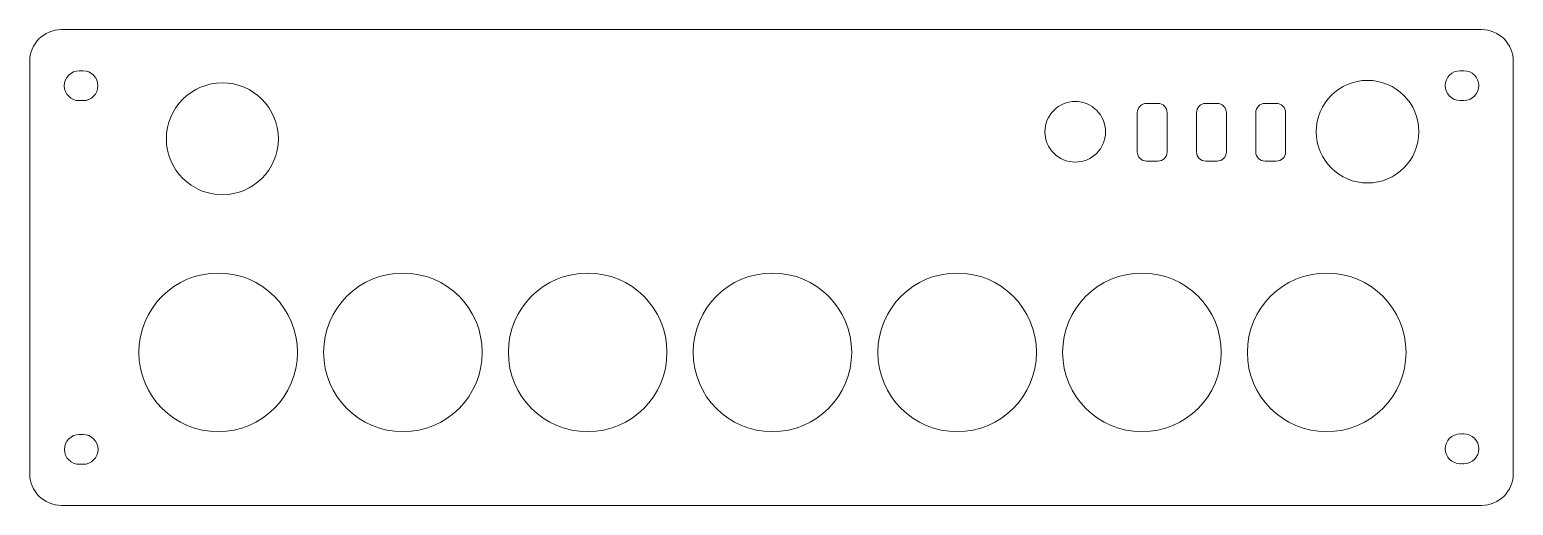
# Model space of a CAD drawing. Header units: centimetres. Extents: x -17.7 to -1.8, y -13.1 to -8.
import ezdxf

# ---------------------------------------------------------------- set-up
doc = ezdxf.new("R2010")
doc.units = ezdxf.units.CM
doc.header["$MEASUREMENT"] = 0
doc.layers.add('Layer 1', color=7, linetype='Continuous')

msp = doc.modelspace()

# ---------------------------------------------------------------- linework, layer by layer
at = {"layer": 'Layer 1', "color": 242, "lineweight": 20}
for centre, major_axis, ratio in [((-15.63501, -9.17), (0, 0.60001), 0.99998333), ((-3.36198, -9.09379), (0, 0.55001), 0.99998182), ((-6.49497, -9.095), (0, 0.32501), 0.99996923), ((-15.67995, -11.45999), (0, 0.85), 1), ((-13.69999, -11.45999), (0, 0.85), 1), ((-11.72002, -11.45999), (0, 0.85), 1), ((-9.74006, -11.45999), (0, 0.85), 1), ((-7.7601, -11.45999), (0, 0.85), 1), ((-5.78013, -11.45999), (0, 0.85), 1), ((-3.80017, -11.45999), (0, 0.85), 1)]:
    msp.add_ellipse(centre, major_axis=major_axis, ratio=ratio, dxfattribs=at)
for points, knots in [([(-17.36, -8), (-17.36, -8), (-2.13999, -8), (-2.13999, -8), (-2.13999, -8), (-1.953, -8), (-1.8, -8.15299), (-1.8, -8.34), (-1.8, -8.34), (-1.8, -8.34), (-1.8, -12.76), (-1.8, -12.76), (-1.8, -12.76), (-1.8, -12.94701), (-1.953, -13.1), (-2.13999, -13.1), (-2.13999, -13.1), (-2.13999, -13.1), (-17.36, -13.1), (-17.36, -13.1), (-17.36, -13.1), (-17.54699, -13.1), (-17.69999, -12.94701), (-17.69999, -12.76), (-17.69999, -12.76), (-17.69999, -12.76), (-17.69999, -8.34), (-17.69999, -8.34), (-17.69999, -8.34), (-17.69999, -8.15299), (-17.54699, -8), (-17.36, -8)], [0, 0, 0, 0, 0.11111111, 0.11111111, 0.11111111, 0.11111111, 0.22222222, 0.22222222, 0.22222222, 0.22222222, 0.33333333, 0.33333333, 0.33333333, 0.33333333, 0.44444444, 0.44444444, 0.44444444, 0.44444444, 0.55555556, 0.55555556, 0.55555556, 0.55555556, 0.66666667, 0.66666667, 0.66666667, 0.66666667, 0.77777778, 0.77777778, 0.77777778, 0.77777778, 1, 1, 1, 1]), ([(-17.14855, -8.76002), (-17.1551, -8.76083), (-17.16178, -8.76126), (-17.16855, -8.76126), (-17.16855, -8.76126), (-17.25692, -8.76126), (-17.32855, -8.68963), (-17.32855, -8.60126), (-17.32855, -8.60126), (-17.32855, -8.51289), (-17.25692, -8.44126), (-17.16855, -8.44126), (-17.16855, -8.44126), (-17.16178, -8.44126), (-17.1551, -8.44169), (-17.14855, -8.4425)], [0, 0, 0, 0, 0.2, 0.2, 0.2, 0.2, 0.4, 0.4, 0.4, 0.4, 0.6, 0.6, 0.6, 0.6, 1, 1, 1, 1]), ([(-17.14855, -8.4425), (-17.142, -8.44169), (-17.13532, -8.44126), (-17.12855, -8.44126), (-17.12855, -8.44126), (-17.04018, -8.44126), (-16.96855, -8.51289), (-16.96855, -8.60126), (-16.96855, -8.60126), (-16.96855, -8.68963), (-17.04018, -8.76126), (-17.12855, -8.76126), (-17.12855, -8.76126), (-17.13532, -8.76126), (-17.142, -8.76083), (-17.14855, -8.76002)], [0, 0, 0, 0, 0.2, 0.2, 0.2, 0.2, 0.4, 0.4, 0.4, 0.4, 0.6, 0.6, 0.6, 0.6, 1, 1, 1, 1]), ([(-2.34999, -8.75876), (-2.35654, -8.75957), (-2.36322, -8.76), (-2.36999, -8.76), (-2.36999, -8.76), (-2.45836, -8.76), (-2.52999, -8.68837), (-2.52999, -8.6), (-2.52999, -8.6), (-2.52999, -8.51163), (-2.45836, -8.44), (-2.36999, -8.44), (-2.36999, -8.44), (-2.36322, -8.44), (-2.35654, -8.44043), (-2.34999, -8.44124)], [0, 0, 0, 0, 0.2, 0.2, 0.2, 0.2, 0.4, 0.4, 0.4, 0.4, 0.6, 0.6, 0.6, 0.6, 1, 1, 1, 1]), ([(-2.34999, -8.44124), (-2.34344, -8.44043), (-2.33676, -8.44), (-2.32999, -8.44), (-2.32999, -8.44), (-2.24162, -8.44), (-2.16999, -8.51163), (-2.16999, -8.6), (-2.16999, -8.6), (-2.16999, -8.68837), (-2.24162, -8.76), (-2.32999, -8.76), (-2.32999, -8.76), (-2.33676, -8.76), (-2.34344, -8.75957), (-2.34999, -8.75876)], [0, 0, 0, 0, 0.2, 0.2, 0.2, 0.2, 0.4, 0.4, 0.4, 0.4, 0.6, 0.6, 0.6, 0.6, 1, 1, 1, 1]), ([(-5.72999, -8.78999), (-5.72999, -8.78999), (-5.60999, -8.78999), (-5.60999, -8.78999), (-5.60999, -8.78999), (-5.55499, -8.78999), (-5.50999, -8.83499), (-5.50999, -8.88999), (-5.50999, -8.88999), (-5.50999, -8.88999), (-5.50999, -9.30999), (-5.50999, -9.30999), (-5.50999, -9.30999), (-5.50999, -9.36499), (-5.55499, -9.40999), (-5.60999, -9.40999), (-5.60999, -9.40999), (-5.60999, -9.40999), (-5.72999, -9.40999), (-5.72999, -9.40999), (-5.72999, -9.40999), (-5.78499, -9.40999), (-5.82999, -9.36499), (-5.82999, -9.30999), (-5.82999, -9.30999), (-5.82999, -9.30999), (-5.82999, -8.88999), (-5.82999, -8.88999), (-5.82999, -8.88999), (-5.82999, -8.83499), (-5.78499, -8.78999), (-5.72999, -8.78999)], [0, 0, 0, 0, 0.11111111, 0.11111111, 0.11111111, 0.11111111, 0.22222222, 0.22222222, 0.22222222, 0.22222222, 0.33333333, 0.33333333, 0.33333333, 0.33333333, 0.44444444, 0.44444444, 0.44444444, 0.44444444, 0.55555556, 0.55555556, 0.55555556, 0.55555556, 0.66666667, 0.66666667, 0.66666667, 0.66666667, 0.77777778, 0.77777778, 0.77777778, 0.77777778, 1, 1, 1, 1]), ([(-5.09499, -8.78999), (-5.09499, -8.78999), (-4.97499, -8.78999), (-4.97499, -8.78999), (-4.97499, -8.78999), (-4.91999, -8.78999), (-4.87499, -8.83499), (-4.87499, -8.88999), (-4.87499, -8.88999), (-4.87499, -8.88999), (-4.87499, -9.30999), (-4.87499, -9.30999), (-4.87499, -9.30999), (-4.87499, -9.36499), (-4.91999, -9.40999), (-4.97499, -9.40999), (-4.97499, -9.40999), (-4.97499, -9.40999), (-5.09499, -9.40999), (-5.09499, -9.40999), (-5.09499, -9.40999), (-5.14999, -9.40999), (-5.19499, -9.36499), (-5.19499, -9.30999), (-5.19499, -9.30999), (-5.19499, -9.30999), (-5.19499, -8.88999), (-5.19499, -8.88999), (-5.19499, -8.88999), (-5.19499, -8.83499), (-5.14999, -8.78999), (-5.09499, -8.78999)], [0, 0, 0, 0, 0.11111111, 0.11111111, 0.11111111, 0.11111111, 0.22222222, 0.22222222, 0.22222222, 0.22222222, 0.33333333, 0.33333333, 0.33333333, 0.33333333, 0.44444444, 0.44444444, 0.44444444, 0.44444444, 0.55555556, 0.55555556, 0.55555556, 0.55555556, 0.66666667, 0.66666667, 0.66666667, 0.66666667, 0.77777778, 0.77777778, 0.77777778, 0.77777778, 1, 1, 1, 1]), ([(-4.45999, -8.78999), (-4.45999, -8.78999), (-4.33999, -8.78999), (-4.33999, -8.78999), (-4.33999, -8.78999), (-4.28499, -8.78999), (-4.23999, -8.83499), (-4.23999, -8.88999), (-4.23999, -8.88999), (-4.23999, -8.88999), (-4.23999, -9.30999), (-4.23999, -9.30999), (-4.23999, -9.30999), (-4.23999, -9.36499), (-4.28499, -9.40999), (-4.33999, -9.40999), (-4.33999, -9.40999), (-4.33999, -9.40999), (-4.45999, -9.40999), (-4.45999, -9.40999), (-4.45999, -9.40999), (-4.51499, -9.40999), (-4.55999, -9.36499), (-4.55999, -9.30999), (-4.55999, -9.30999), (-4.55999, -9.30999), (-4.55999, -8.88999), (-4.55999, -8.88999), (-4.55999, -8.88999), (-4.55999, -8.83499), (-4.51499, -8.78999), (-4.45999, -8.78999)], [0, 0, 0, 0, 0.11111111, 0.11111111, 0.11111111, 0.11111111, 0.22222222, 0.22222222, 0.22222222, 0.22222222, 0.33333333, 0.33333333, 0.33333333, 0.33333333, 0.44444444, 0.44444444, 0.44444444, 0.44444444, 0.55555556, 0.55555556, 0.55555556, 0.55555556, 0.66666667, 0.66666667, 0.66666667, 0.66666667, 0.77777778, 0.77777778, 0.77777778, 0.77777778, 1, 1, 1, 1]), ([(-17.14749, -12.65909), (-17.15404, -12.6599), (-17.16072, -12.66033), (-17.16749, -12.66033), (-17.16749, -12.66033), (-17.25586, -12.66033), (-17.32749, -12.5887), (-17.32749, -12.50033), (-17.32749, -12.50033), (-17.32749, -12.41196), (-17.25586, -12.34033), (-17.16749, -12.34033), (-17.16749, -12.34033), (-17.16072, -12.34033), (-17.15404, -12.34076), (-17.14749, -12.34157)], [0, 0, 0, 0, 0.2, 0.2, 0.2, 0.2, 0.4, 0.4, 0.4, 0.4, 0.6, 0.6, 0.6, 0.6, 1, 1, 1, 1]), ([(-17.14749, -12.34157), (-17.14094, -12.34076), (-17.13426, -12.34033), (-17.12749, -12.34033), (-17.12749, -12.34033), (-17.03912, -12.34033), (-16.96749, -12.41196), (-16.96749, -12.50033), (-16.96749, -12.50033), (-16.96749, -12.5887), (-17.03912, -12.66033), (-17.12749, -12.66033), (-17.12749, -12.66033), (-17.13426, -12.66033), (-17.14094, -12.6599), (-17.14749, -12.65909)], [0, 0, 0, 0, 0.2, 0.2, 0.2, 0.2, 0.4, 0.4, 0.4, 0.4, 0.6, 0.6, 0.6, 0.6, 1, 1, 1, 1]), ([(-2.34956, -12.65282), (-2.35611, -12.65363), (-2.36279, -12.65406), (-2.36956, -12.65406), (-2.36956, -12.65406), (-2.45793, -12.65406), (-2.52956, -12.58243), (-2.52956, -12.49406), (-2.52956, -12.49406), (-2.52956, -12.40569), (-2.45793, -12.33406), (-2.36956, -12.33406), (-2.36956, -12.33406), (-2.36279, -12.33406), (-2.35611, -12.33449), (-2.34956, -12.3353)], [0, 0, 0, 0, 0.2, 0.2, 0.2, 0.2, 0.4, 0.4, 0.4, 0.4, 0.6, 0.6, 0.6, 0.6, 1, 1, 1, 1]), ([(-2.34956, -12.3353), (-2.34301, -12.33449), (-2.33633, -12.33406), (-2.32956, -12.33406), (-2.32956, -12.33406), (-2.24119, -12.33406), (-2.16956, -12.40569), (-2.16956, -12.49406), (-2.16956, -12.49406), (-2.16956, -12.58243), (-2.24119, -12.65406), (-2.32956, -12.65406), (-2.32956, -12.65406), (-2.33633, -12.65406), (-2.34301, -12.65363), (-2.34956, -12.65282)], [0, 0, 0, 0, 0.2, 0.2, 0.2, 0.2, 0.4, 0.4, 0.4, 0.4, 0.6, 0.6, 0.6, 0.6, 1, 1, 1, 1])]:
    msp.add_open_spline(points, degree=3, knots=knots, dxfattribs=at)

doc.saveas('drawing.dxf')
